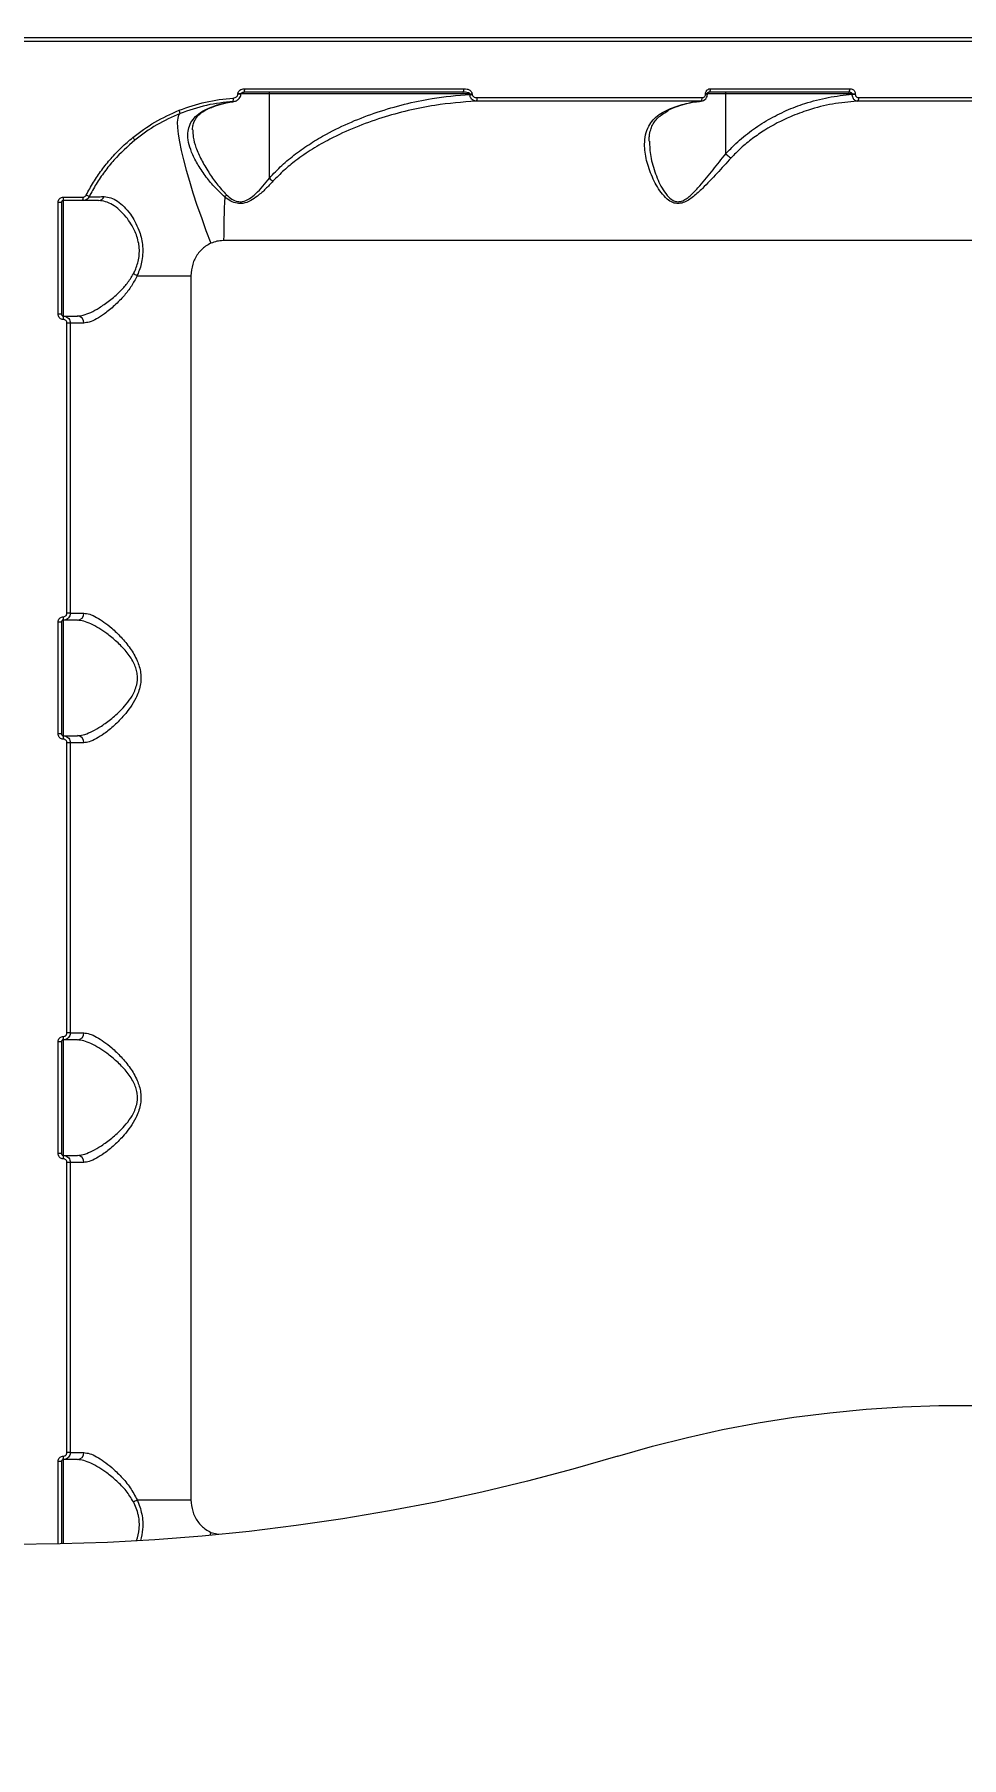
# Model space of a CAD drawing. Header units: millimetres. Extents: x 10665 to 29906, y -6125 to 7364.
# Drawn here: x 23935.1 to 24200, y -510.1 to -17.4 of the extents above; entities that cross this region are included whole.
import ezdxf

# ---------------------------------------------------------------- set-up
doc = ezdxf.new("R2010")
doc.units = ezdxf.units.MM
for name, color, linetype in [('DIKOM_ОБЪЕКТ', 7, 'Continuous'), ('DIKOM_РАЗМЕР_ЗОНА', 7, 'Continuous'), ('DIKOM_РАЗМЕР_ОБЪЕКТА', 7, 'Continuous')]:
    doc.layers.add(name, color=color, linetype=linetype)
doc.styles.add('style1', font='arial.ttf', dxfattribs={"width": 0.8})
doc.dimstyles.new('1-50', dxfattribs={"dimtxt": 300, "dimasz": 200, "dimexe": 100, "dimexo": 0, "dimgap": 100, "dimtad": 1, "dimdec": 0, "dimtxsty": 'style1', "dimcen": 0, "dimclrd": 7, "dimclre": 7, "dimadec": 1, "dimazin": 2, "dimtfac": 1, "dimtdec": 0, "dimtmove": 1, "dimatfit": 3, "dimfxl": 0, "dimlwd": 25, "dimlwe": 18, "dimarcsym": 0})

# ---------------------------------------------------------------- blocks, each defined once
blk = doc.blocks.new('*D16')
at = {"layer": 'Defpoints', "color": 0, "transparency": 16777216}
for p in [(12665, 4926.53), (12665, 1146.89), (26947.71, -1821.93)]:
    blk.add_point(p, dxfattribs=at)
at = {"layer": 'DIKOM_РАЗМЕР_ОБЪЕКТА', "color": 7, "lineweight": 18, "transparency": 16777216}
for p, q in [((12665, 1146.89), (12665, 5026.53)), ((26947.71, -1821.93), (26947.71, 5026.53))]:
    blk.add_line(p, q, dxfattribs=at)
at = {"layer": 'DIKOM_РАЗМЕР_ОБЪЕКТА', "color": 7, "lineweight": 25, "transparency": 16777216}
blk.add_line((26747.71, 4926.53), (12865, 4926.53), dxfattribs=at)
at = {"layer": 'DIKOM_РАЗМЕР_ОБЪЕКТА', "color": 7, "transparency": 16777216}
for points in [[(12865, 4959.86), (12865, 4893.19), (12665, 4926.53)], [(26747.71, 4959.86), (26747.71, 4893.19), (26947.71, 4926.53)]]:
    blk.add_solid(points, dxfattribs=at)
at = {"layer": 'DIKOM_РАЗМЕР_ОБЪЕКТА', "color": 0, "transparency": 16777216, "insert": (21497, 5179.8), "char_height": 300, "attachment_point": 5, "style": 'style1'}
blk.add_mtext('14300', dxfattribs=at)
blk = doc.blocks.new('*D15')
at = {"layer": 'Defpoints', "color": 0, "transparency": 16777216}
for p in [(20416.84, 4419.04), (19675.94, -4001.39), (28567.5, -4001.39)]:
    blk.add_point(p, dxfattribs=at)
at = {"layer": 'DIKOM_РАЗМЕР_ОБЪЕКТА', "color": 7, "lineweight": 18, "transparency": 16777216}
for p, q in [((20416.84, 4419.04), (28667.5, 4419.04)), ((19675.94, -4001.39), (28667.5, -4001.39))]:
    blk.add_line(p, q, dxfattribs=at)
at = {"layer": 'DIKOM_РАЗМЕР_ОБЪЕКТА', "color": 7, "lineweight": 25, "transparency": 16777216}
blk.add_line((28567.5, 4219.04), (28567.5, -3801.39), dxfattribs=at)
at = {"layer": 'DIKOM_РАЗМЕР_ОБЪЕКТА', "color": 7, "transparency": 16777216}
for points in [[(28534.17, 4219.04), (28600.83, 4219.04), (28567.5, 4419.04)], [(28534.17, -3801.39), (28600.83, -3801.39), (28567.5, -4001.39)]]:
    blk.add_solid(points, dxfattribs=at)
at = {"layer": 'DIKOM_РАЗМЕР_ОБЪЕКТА', "color": 0, "transparency": 16777216, "insert": (28247.96, -1553.33), "char_height": 300, "attachment_point": 5, "rotation": 90, "style": 'style1'}
blk.add_mtext('8400', dxfattribs=at)
blk = doc.blocks.new('*D14')
at = {"layer": 'Defpoints', "color": 0, "transparency": 16777216}
for p in [(28947.71, 6914.03), (10665, 1629.88), (28947.71, -1535.43)]:
    blk.add_point(p, dxfattribs=at)
at = {"layer": 'DIKOM_РАЗМЕР_ЗОНА', "color": 7, "lineweight": 18, "transparency": 16777216}
for p, q in [((10665, 1629.88), (10665, 7014.03)), ((28947.71, -1535.43), (28947.71, 7014.03))]:
    blk.add_line(p, q, dxfattribs=at)
at = {"layer": 'DIKOM_РАЗМЕР_ЗОНА', "color": 7, "lineweight": 25, "transparency": 16777216}
blk.add_line((10865, 6914.03), (28747.71, 6914.03), dxfattribs=at)
at = {"layer": 'DIKOM_РАЗМЕР_ЗОНА', "color": 7, "transparency": 16777216}
for points in [[(10865, 6947.36), (10865, 6880.69), (10665, 6914.03)], [(28747.71, 6947.36), (28747.71, 6880.69), (28947.71, 6914.03)]]:
    blk.add_solid(points, dxfattribs=at)
at = {"layer": 'DIKOM_РАЗМЕР_ЗОНА', "color": 0, "transparency": 16777216, "insert": (21431.5, 7167.3), "char_height": 300, "attachment_point": 5, "style": 'style1'}
blk.add_mtext('18300', dxfattribs=at)
blk = doc.blocks.new('*D13')
at = {"layer": 'Defpoints', "color": 0, "transparency": 16777216}
for p in [(20470.84, 6542.55), (29806, 6542.55), (19621.9, -6125)]:
    blk.add_point(p, dxfattribs=at)
at = {"layer": 'DIKOM_РАЗМЕР_ЗОНА', "color": 7, "lineweight": 18, "transparency": 16777216}
for p, q in [((20470.84, 6542.55), (29906, 6542.55)), ((19621.9, -6125), (29906, -6125))]:
    blk.add_line(p, q, dxfattribs=at)
at = {"layer": 'DIKOM_РАЗМЕР_ЗОНА', "color": 7, "lineweight": 25, "transparency": 16777216}
blk.add_line((29806, -5925), (29806, 6342.55), dxfattribs=at)
at = {"layer": 'DIKOM_РАЗМЕР_ЗОНА', "color": 7, "transparency": 16777216}
for points in [[(29772.67, 6342.55), (29839.33, 6342.55), (29806, 6542.55)], [(29772.67, -5925), (29839.33, -5925), (29806, -6125)]]:
    blk.add_solid(points, dxfattribs=at)
at = {"layer": 'DIKOM_РАЗМЕР_ЗОНА', "color": 0, "transparency": 16777216, "insert": (29552.83, 208.78), "char_height": 300, "attachment_point": 5, "rotation": 90, "style": 'style1'}
blk.add_mtext('12650', dxfattribs=at)

msp = doc.modelspace()

# ---------------------------------------------------------------- linework, layer by layer
at = {"layer": 'DIKOM_ОБЪЕКТ', "color": 7, "linetype": 'Continuous', "lineweight": 15}
for p, q in [((24346.28, -18.43), (23928.28, -18.43)), ((24347.28, -19.43), (23928.29, -19.43)), ((23993.19, -34.52), (23993.19, -34.43)), ((23994.03, -34.43), (23993.19, -34.43)), ((23994.03, -34.52), (23994.03, -34.43)), ((24002.2, -34.43), (23994.03, -34.43)), ((24057.49, -33.93), (23994.97, -33.93)), ((23995.13, -32.93), (24057.8, -32.93)), ((24002.2, -58.54), (24002.2, -34.43)), ((24059.49, -34.43), (24002.2, -34.43)), ((24059.49, -34.55), (24059.49, -34.43)), ((24059.49, -34.43), (24060.14, -34.43)), ((24060.14, -34.43), (24060.14, -34.55)), ((24126.89, -34.46), (24126.89, -34.43)), ((24127.41, -34.43), (24126.89, -34.43)), ((24127.41, -34.46), (24126.89, -34.46)), ((24127.41, -34.46), (24127.41, -34.43)), ((24132.64, -34.43), (24127.41, -34.43)), ((24167.6, -33.93), (24127.83, -33.93)), ((24128.31, -32.93), (24168.17, -32.93)), ((24132.64, -51.59), (24132.64, -34.43)), ((24168.79, -34.43), (24132.64, -34.43)), ((24168.79, -34.53), (24168.79, -34.43)), ((24168.79, -34.43), (24169.69, -34.43)), ((24169.69, -34.43), (24169.69, -34.53)), ((23985.43, -38.32), (23985.46, -38.31)), ((23994.03, -34.52), (23993.19, -34.52)), ((24059.49, -34.55), (24060.14, -34.55)), ((24125.48, -36.48), (24061.3, -36.48)), ((24061.6, -35.49), (24125.92, -35.49)), ((24125.19, -36.55), (24125.61, -36.52)), ((24168.79, -34.53), (24169.69, -34.53)), ((24235.95, -36.48), (24170.12, -36.48)), ((24170.66, -35.49), (24236.63, -35.49)), ((23943.32, -63.93), (23948.95, -63.93)), ((23941.82, -97.43), (23941.82, -65.43)), ((23942.78, -65.43), (23941.82, -65.43)), ((23942.78, -65.43), (23942.78, -97.43)), ((23948.9, -64.93), (23943.28, -64.93)), ((23943.28, -64.93), (23943.28, -97.93)), ((24309.28, -76.38), (23989.13, -76.38)), ((23964.38, -86.43), (23979.79, -86.43)), ((23979.79, -86.43), (23979.79, -436.43)), ((23942.78, -97.43), (23941.82, -97.43)), ((23943.28, -97.93), (23947.33, -97.93)), ((23944.32, -182.93), (23944.32, -99.93)), ((23945.28, -99.93), (23944.32, -99.93)), ((23949.14, -99.93), (23945.28, -99.93)), ((23945.28, -99.93), (23945.28, -182.93)), ((23941.82, -217.43), (23941.82, -185.43)), ((23942.78, -185.43), (23941.82, -185.43)), ((23942.78, -185.43), (23942.78, -217.43)), ((23947.33, -184.93), (23943.28, -184.93)), ((23943.28, -184.93), (23943.28, -217.93)), ((23945.28, -182.93), (23944.32, -182.93)), ((23945.28, -182.93), (23949.14, -182.93)), ((23942.78, -217.43), (23941.82, -217.43)), ((23943.28, -217.93), (23947.33, -217.93)), ((23944.32, -302.93), (23944.32, -219.93)), ((23945.28, -219.93), (23944.32, -219.93)), ((23949.14, -219.93), (23945.28, -219.93)), ((23945.28, -219.93), (23945.28, -302.93)), ((23941.82, -337.43), (23941.82, -305.43)), ((23942.78, -305.43), (23941.82, -305.43)), ((23942.78, -305.43), (23942.78, -337.43)), ((23947.33, -304.93), (23943.28, -304.93)), ((23943.28, -304.93), (23943.28, -337.93)), ((23945.28, -302.93), (23944.32, -302.93)), ((23945.28, -302.93), (23949.14, -302.93)), ((23942.78, -337.43), (23941.82, -337.43)), ((23943.28, -337.93), (23947.33, -337.93)), ((23944.32, -422.93), (23944.32, -339.93)), ((23945.28, -339.93), (23944.32, -339.93)), ((23949.14, -339.93), (23945.28, -339.93)), ((23945.28, -339.93), (23945.28, -422.93)), ((23945.28, -422.93), (23944.32, -422.93)), ((23945.28, -422.93), (23949.14, -422.93)), ((23942.78, -425.43), (23941.82, -425.43)), ((23941.82, -449.06), (23941.82, -425.43)), ((23942.78, -425.43), (23942.78, -449.04)), ((23947.33, -424.93), (23943.28, -424.93)), ((23943.28, -424.93), (23943.28, -449.03)), ((23964.38, -436.43), (23979.79, -436.43)), ((23985.49, -445.72), (23985.14, -446.62)), ((23985.49, -445.72), (23987.64, -446.25))]:
    msp.add_line(p, q, dxfattribs=at)
at = {"layer": 'DIKOM_ОБЪЕКТ', "color": 7, "linetype": 'Continuous', "lineweight": 15, "flags": 128}
for points in [[(24002.04, -33.93), (24002.07, -33.94), (24002.1, -33.96), (24002.13, -34.01), (24002.15, -34.07), (24002.17, -34.15), (24002.19, -34.23), (24002.2, -34.33), (24002.2, -34.43)], [(24057.49, -33.93), (24057.55, -33.91), (24057.6, -33.85), (24057.66, -33.76), (24057.7, -33.63), (24057.74, -33.48), (24057.77, -33.31), (24057.79, -33.12), (24057.8, -32.93)], [(24127.83, -33.93), (24127.92, -33.91), (24128.01, -33.85), (24128.09, -33.76), (24128.17, -33.63), (24128.23, -33.48), (24128.27, -33.31), (24128.3, -33.12), (24128.31, -32.93)], [(24132.48, -33.93), (24132.51, -33.94), (24132.54, -33.96), (24132.57, -34.01), (24132.59, -34.07), (24132.61, -34.15), (24132.62, -34.23), (24132.63, -34.33), (24132.64, -34.43)], [(24167.6, -33.93), (24167.71, -33.91), (24167.82, -33.85), (24167.91, -33.76), (24168, -33.63), (24168.07, -33.48), (24168.13, -33.31), (24168.16, -33.12), (24168.17, -32.93)], [(23985.11, -38.38), (23985.36, -38.35), (23985.43, -38.32)], [(24125.48, -36.48), (24125.57, -36.45), (24125.65, -36.39), (24125.72, -36.29), (24125.79, -36.17), (24125.84, -36.02), (24125.88, -35.85), (24125.91, -35.67), (24125.92, -35.49)], [(23976.67, -40.03), (23976.25, -40.51), (23975.99, -41.35), (23975.88, -42.54), (23975.93, -44.07), (23976.13, -45.94), (23976.48, -48.1), (23976.98, -50.56), (23977.63, -53.28), (23978.41, -56.23), (23979.32, -59.39), (23980.36, -62.72), (23981.51, -66.2), (23982.75, -69.78), (23984.08, -73.44), (23985.49, -77.14)], [(24101.84, -423.9), (24111.71, -421.08), (24121.69, -418.56), (24131.77, -416.34), (24141.92, -414.43), (24152.15, -412.82), (24162.44, -411.52), (24172.77, -410.52), (24183.13, -409.84), (24193.52, -409.47), (24203.92, -409.41)], [(24101.84, -423.9), (24088.98, -427.63), (24076.01, -431.06), (24062.94, -434.21), (24049.78, -437.05), (24036.55, -439.61), (24023.23, -441.86), (24009.86, -443.81), (23996.43, -445.47), (23982.96, -446.82), (23969.45, -447.87), (23955.92, -448.61), (23942.36, -449.05), (23928.8, -449.19)]]:
    msp.add_lwpolyline(points, dxfattribs=at)
at = {"layer": 'DIKOM_ОБЪЕКТ', "color": 7, "linetype": 'Continuous', "lineweight": 15}
for centre, radius, start, end in [((23993.46, -33.17), 1.69, 333.3434, 8.3045), ((23974.29, -40.19), 2.38, 3.7636, 27.0836), ((23989.95, -35.95), 1.97, 340.8724, 10.2009), ((24060.45, -35.69), 1.16, 316.8637, 10.0339), ((24169.74, -35.64), 0.928, 294.1044, 9.2889), ((23960.58, -49.28), 3.55, 27.4478, 42.8022), ((24008.18, -52.41), 8.56, 225.7102, 234.5961), ((23936.75, -64.18), 6.58, 353.4528, 2.1737), ((23944.06, -64.17), 4.89, 351.1731, 2.9216), ((23945.71, -72.05), 9.61, 58.8311, 64.5139), ((23953.33, -63.17), 1.76, 271.8304, 338.8638), ((24225.51, -76.25), 236.38, 177.0035, 180.0294), ((23985.02, -59.73), 6.09, 316.7379, 324.3479), ((23960.44, -92.77), 7.47, 58.1389, 67.1776), ((23936.75, -98.68), 6.58, 357.8263, 6.5472), ((23947.23, -99.83), 1.91, 357.2476, 86.9527), ((23936.74, -184.18), 6.58, 353.4534, 2.1731), ((23947.23, -183.02), 1.91, 273.0473, 2.7524), ((23936.75, -218.68), 6.58, 357.8263, 6.5472), ((23947.23, -219.83), 1.91, 357.2476, 86.9527), ((23936.74, -304.18), 6.58, 353.4534, 2.1731), ((23947.23, -303.02), 1.91, 273.0473, 2.7524), ((23936.75, -338.68), 6.58, 357.8251, 6.5484), ((23947.23, -339.83), 1.91, 357.2476, 86.9527), ((23947.23, -423.02), 1.91, 273.0473, 2.7524), ((23936.74, -424.18), 6.58, 353.4534, 2.1731), ((23960.43, -430.07), 7.48, 292.832, 301.8515)]:
    msp.add_arc(centre, radius, start, end, dxfattribs=at)
for points, knots in [([(23993.19, -34.43), (23993.2, -34.32), (23993.22, -34.06), (23993.42, -33.67), (23993.81, -33.29), (23994.4, -32.99), (23994.88, -32.95), (23995.13, -32.93)], [0, 0, 0, 0, 0.120541, 0.278331, 0.470572, 0.720816, 1, 1, 1, 1]), ([(23994.04, -34.49), (23994.04, -34.47), (23994.03, -34.44), (23994.03, -34.39), (23994.06, -34.32), (23994.14, -34.21), (23994.34, -34.06), (23994.63, -33.94), (23994.86, -33.94), (23994.97, -33.94)], [0, 0, 0, 0, 0.041358, 0.076005, 0.121151, 0.224811, 0.421788, 0.731743, 1, 1, 1, 1]), ([(24059.49, -34.43), (24059.49, -34.41), (24059.48, -34.37), (24059.44, -34.31), (24059.29, -34.19), (24058.64, -33.96), (24058, -33.94), (24057.49, -33.93)], [0, 0, 0, 0, 0.023936, 0.053466, 0.107093, 0.279431, 1, 1, 1, 1]), ([(24057.8, -32.93), (24058.1, -32.95), (24058.69, -32.99), (24059.41, -33.29), (24059.86, -33.68), (24060.09, -34.06), (24060.12, -34.3), (24060.14, -34.43)], [0, 0, 0, 0, 0.304754, 0.587659, 0.7665, 0.882901, 1, 1, 1, 1]), ([(24125.59, -36.47), (24125.61, -36.47), (24125.86, -36.49), (24126.36, -36.29), (24126.95, -35.84), (24127.35, -35.18), (24127.38, -34.69), (24127.4, -34.46)], [0, 0, 0, 0, 0.015524, 0.261277, 0.51392, 0.770989, 1, 1, 1, 1]), ([(24125.92, -35.49), (24126.03, -35.47), (24126.26, -35.45), (24126.57, -35.25), (24126.79, -34.96), (24126.88, -34.68), (24126.89, -34.51), (24126.89, -34.46)], [0, 0, 0, 0, 0.233647, 0.467302, 0.695573, 0.908684, 1, 1, 1, 1]), ([(24126.89, -34.43), (24126.89, -34.35), (24126.9, -34.1), (24127.04, -33.69), (24127.36, -33.27), (24127.8, -32.98), (24128.14, -32.94), (24128.31, -32.93)], [0, 0, 0, 0, 0.09312, 0.303874, 0.530208, 0.765178, 1, 1, 1, 1]), ([(24127.42, -34.43), (24127.42, -34.4), (24127.42, -34.33), (24127.45, -34.22), (24127.51, -34.1), (24127.6, -34), (24127.71, -33.93), (24127.79, -33.94), (24127.83, -33.94)], [0, 0, 0, 0, 0.067535, 0.185528, 0.32416, 0.501583, 0.745862, 1, 1, 1, 1]), ([(24168.79, -34.43), (24168.79, -34.4), (24168.78, -34.35), (24168.73, -34.25), (24168.59, -34.14), (24168.37, -34.03), (24168.05, -33.95), (24167.78, -33.93), (24167.62, -33.93), (24167.6, -33.93)], [0, 0, 0, 0, 0.055227, 0.109779, 0.243652, 0.417548, 0.651783, 0.951855, 1, 1, 1, 1]), ([(24168.17, -32.93), (24168.2, -32.93), (24168.4, -32.93), (24168.76, -33.01), (24169.17, -33.27), (24169.46, -33.6), (24169.65, -33.99), (24169.68, -34.28), (24169.69, -34.43)], [0, 0, 0, 0, 0.039241, 0.287243, 0.4952, 0.670996, 0.835332, 1, 1, 1, 1]), ([(23963.18, -46.87), (23965.22, -45.34), (23969.34, -42.24), (23974.04, -40.16), (23976.41, -39.1)], [0, 0, 0, 0, 0.494175, 1, 1, 1, 1]), ([(23976.41, -39.1), (23978.9, -38.23), (23983.93, -36.45), (23989.22, -35.88), (23991.89, -35.6)], [0, 0, 0, 0, 0.493842, 1, 1, 1, 1]), ([(23991.81, -36.59), (23989.26, -36.86), (23984.09, -37.41), (23979.16, -39.15), (23976.67, -40.03)], [0, 0, 0, 0, 0.493846, 1, 1, 1, 1]), ([(23989.46, -63.9), (23988.41, -62.92), (23986.31, -60.98), (23983.75, -57.68), (23981.53, -54.37), (23979.92, -51.17), (23979.01, -48.25), (23978.81, -45.75), (23979.26, -43.57), (23980.27, -41.7), (23981.91, -40.07), (23983.65, -39), (23984.82, -38.5), (23985.11, -38.38)], [0, 0, 0, 0, 0.10368, 0.207544, 0.320574, 0.433542, 0.533812, 0.634001, 0.718488, 0.80291, 0.887957, 0.972927, 1, 1, 1, 1]), ([(23980.27, -44.68), (23980.27, -44.51), (23980.24, -43.87), (23980.46, -42.9), (23980.92, -41.79), (23981.61, -40.83), (23982.53, -39.95), (23983.69, -39.16), (23984.69, -38.62), (23985.33, -38.38), (23985.46, -38.33)], [0, 0, 0, 0, 0.061912, 0.230502, 0.406035, 0.553236, 0.692145, 0.839918, 0.966861, 1, 1, 1, 1]), ([(23985.11, -38.38), (23986.09, -38.01), (23988.28, -37.18), (23990.55, -36.8), (23991.81, -36.59)], [0, 0, 0, 0, 0.445112, 1, 1, 1, 1]), ([(23985.45, -38.38), (23985.67, -38.29), (23986.78, -37.82), (23988.83, -37.21), (23990.79, -36.76), (23991.85, -36.65), (23991.97, -36.64)], [0, 0, 0, 0, 0.101125, 0.522004, 0.944154, 1, 1, 1, 1]), ([(23991.89, -35.6), (23992.06, -35.57), (23992.38, -35.52), (23992.79, -35.29), (23993.05, -35.01), (23993.17, -34.74), (23993.18, -34.58), (23993.19, -34.52)], [0, 0, 0, 0, 0.273446, 0.539282, 0.73864, 0.898911, 1, 1, 1, 1]), ([(23991.96, -36.57), (23992, -36.57), (23992.35, -36.55), (23992.93, -36.31), (23993.57, -35.81), (23993.92, -35.2), (23994.07, -34.74), (23994.03, -34.52), (23994.03, -34.52)], [0, 0, 0, 0, 0.037456, 0.332089, 0.575131, 0.792418, 0.996421, 1, 1, 1, 1]), ([(24002.2, -58.54), (24003.37, -57.28), (24005.71, -54.77), (24009.72, -51.5), (24013.98, -48.52), (24019.28, -45.41), (24025.62, -42.35), (24033.08, -39.52), (24040.79, -37.3), (24049.61, -35.43), (24055.89, -34.87), (24059.49, -34.55)], [0, 0, 0, 0, 0.079268, 0.158593, 0.24059, 0.322608, 0.447233, 0.571894, 0.699862, 0.827838, 1, 1, 1, 1]), ([(24061.3, -36.48), (24057.36, -36.79), (24050.84, -37.3), (24041.85, -39.12), (24034.25, -41.19), (24026.76, -43.89), (24020.15, -46.93), (24014.46, -50.15), (24010.08, -53.15), (24006.29, -56.22), (24004.25, -58.33), (24003.22, -59.39)], [0, 0, 0, 0, 0.186752, 0.30973, 0.432702, 0.558512, 0.684284, 0.77401, 0.864308, 0.931893, 1, 1, 1, 1]), ([(24061.3, -36.48), (24061.07, -36.45), (24060.61, -36.38), (24060.05, -35.97), (24059.71, -35.48), (24059.53, -35.01), (24059.5, -34.71), (24059.49, -34.55)], [0, 0, 0, 0, 0.270459, 0.533533, 0.718157, 0.855284, 1, 1, 1, 1]), ([(24060.14, -34.55), (24060.15, -34.63), (24060.16, -34.79), (24060.31, -35.02), (24060.59, -35.26), (24061.04, -35.45), (24061.41, -35.47), (24061.6, -35.49)], [0, 0, 0, 0, 0.120608, 0.24065, 0.416865, 0.694977, 1, 1, 1, 1]), ([(24134.14, -52.77), (24132.81, -54.23), (24130.16, -57.14), (24126.6, -60.91), (24123.87, -63.45), (24122.02, -64.81), (24120.53, -65.58), (24118.98, -65.88), (24117.37, -65.54), (24115.71, -64.42), (24114.12, -62.66), (24112.75, -60.48), (24111.24, -57.37), (24109.85, -53.43), (24109.32, -49.35), (24109.66, -46.1), (24110.48, -43.76), (24111.82, -41.83), (24113.44, -40.34), (24114.84, -39.59), (24115.48, -39.24)], [0, 0, 0, 0, 0.092468, 0.184899, 0.239044, 0.266944, 0.294688, 0.32109, 0.347552, 0.383071, 0.430777, 0.478885, 0.526948, 0.627677, 0.728242, 0.791196, 0.854063, 0.905396, 0.956677, 1, 1, 1, 1]), ([(24110.77, -47.96), (24110.78, -47.45), (24110.8, -46.3), (24111.15, -44.74), (24111.67, -43.3), (24112.43, -42.11), (24113.5, -41), (24114.73, -40.05), (24115.72, -39.53), (24116.16, -39.3)], [0, 0, 0, 0, 0.133246, 0.305596, 0.447635, 0.593802, 0.743248, 0.887245, 1, 1, 1, 1]), ([(24115.48, -39.24), (24115.76, -39.11), (24117.47, -38.32), (24120.78, -37.13), (24123.89, -36.7), (24125.48, -36.48)], [0, 0, 0, 0, 0.084988, 0.533468, 1, 1, 1, 1]), ([(24115.48, -39.24), (24115.5, -39.24), (24115.66, -39.27), (24115.86, -39.28), (24115.99, -39.18), (24116.01, -39.16)], [0, 0, 0, 0, 0.103643, 0.836678, 1, 1, 1, 1]), ([(24116.02, -39.18), (24116.05, -39.16), (24116.96, -38.67), (24118.81, -37.96), (24121.57, -37.11), (24123.71, -36.65), (24124.93, -36.57), (24125.19, -36.55)], [0, 0, 0, 0, 0.01144, 0.310364, 0.611977, 0.915821, 1, 1, 1, 1]), ([(24132.64, -51.59), (24133.59, -50.58), (24135.88, -48.15), (24139.96, -44.84), (24144.8, -41.69), (24149.92, -39.11), (24155.64, -36.94), (24161.94, -35.27), (24166.51, -34.78), (24168.79, -34.53)], [0, 0, 0, 0, 0.099979, 0.239903, 0.380322, 0.520384, 0.660144, 0.830068, 1, 1, 1, 1]), ([(24170.12, -36.48), (24167.81, -36.71), (24163.15, -37.16), (24156.79, -38.78), (24150.26, -41.19), (24144.88, -43.98), (24140.26, -47.16), (24137.01, -49.81), (24135.08, -51.81), (24134.14, -52.77)], [0, 0, 0, 0, 0.173875, 0.350141, 0.488061, 0.692277, 0.797117, 0.90194, 1, 1, 1, 1]), ([(24170.12, -36.48), (24170.09, -36.48), (24169.92, -36.47), (24169.62, -36.35), (24169.27, -36.02), (24169.02, -35.59), (24168.84, -35.09), (24168.81, -34.72), (24168.79, -34.53)], [0, 0, 0, 0, 0.039148, 0.268333, 0.466387, 0.643615, 0.819929, 1, 1, 1, 1]), ([(24169.69, -34.53), (24169.7, -34.62), (24169.71, -34.81), (24169.84, -35.06), (24170.02, -35.27), (24170.28, -35.43), (24170.51, -35.48), (24170.64, -35.49), (24170.66, -35.49)], [0, 0, 0, 0, 0.167354, 0.334488, 0.509163, 0.713068, 0.957717, 1, 1, 1, 1]), ([(23976.67, -40.03), (23974.4, -41.04), (23969.8, -43.08), (23965.77, -46.11), (23963.73, -47.64)], [0, 0, 0, 0, 0.494155, 1, 1, 1, 1]), ([(23949.84, -63.38), (23950.51, -62.14), (23951.85, -59.65), (23954.24, -56.15), (23956.91, -52.83), (23959.88, -49.69), (23962.08, -47.81), (23963.18, -46.87)], [0, 0, 0, 0, 0.197685, 0.395388, 0.593089, 0.796545, 1, 1, 1, 1]), ([(23963.73, -47.64), (23961.67, -49.48), (23958.54, -52.27), (23955.05, -56.65), (23952.66, -60.14), (23951.33, -62.61), (23950.68, -63.83)], [0, 0, 0, 0, 0.395168, 0.598673, 0.80218, 1, 1, 1, 1]), ([(23980.31, -44.68), (23980.32, -45.38), (23980.35, -46.99), (23981.19, -49.86), (23982.66, -53.23), (23984.73, -56.71), (23987.06, -60.17), (23989, -62.24), (23989.97, -63.27)], [0, 0, 0, 0, 0.124824, 0.28875, 0.475015, 0.661384, 0.830849, 1, 1, 1, 1]), ([(24110.83, -47.93), (24110.9, -49.38), (24111.03, -52.42), (24112.23, -56.41), (24113.51, -59.65), (24114.7, -61.93), (24116.09, -63.78), (24117.56, -64.99), (24119.02, -65.36), (24120.38, -65.04), (24121.64, -64.28), (24122.47, -63.58), (24123.72, -62.43), (24125.85, -60.1), (24129.05, -56.16), (24131.44, -53.11), (24132.64, -51.59)], [0, 0, 0, 0, 0.128954, 0.272153, 0.339266, 0.406421, 0.473, 0.520165, 0.554162, 0.588078, 0.622442, 0.657029, 0.662686, 0.737902, 0.868919, 1, 1, 1, 1]), ([(24132.64, -51.59), (24132.64, -51.59), (24132.64, -51.59), (24132.64, -51.59), (24132.64, -51.59), (24132.64, -51.59)], [0, 0, 0, 0, 0.430702, 0.783086, 1, 1, 1, 1]), ([(24134.14, -52.77), (24134.09, -52.74), (24133.94, -52.65), (24133.6, -52.43), (24133.12, -52.05), (24132.8, -51.74), (24132.64, -51.59)], [0, 0, 0, 0, 0.107451, 0.349442, 0.67472, 1, 1, 1, 1]), ([(23989.97, -63.27), (23990.45, -63.71), (23991.37, -64.52), (23992.97, -65.26), (23994.69, -65.28), (23995.84, -64.8), (23997.08, -64.03), (23998.51, -62.84), (24000.38, -60.86), (24001.59, -59.31), (24002.2, -58.54)], [0, 0, 0, 0, 0.129801, 0.245126, 0.338465, 0.455787, 0.477234, 0.617723, 0.808688, 1, 1, 1, 1]), ([(23941.82, -65.43), (23941.83, -65.32), (23941.84, -65.04), (23942.02, -64.62), (23942.36, -64.23), (23942.82, -63.98), (23943.15, -63.94), (23943.32, -63.93)], [0, 0, 0, 0, 0.140594, 0.355073, 0.569849, 0.78488, 1, 1, 1, 1]), ([(23950.68, -63.83), (23950.65, -63.88), (23950.52, -64.13), (23950.17, -64.51), (23949.57, -64.86), (23949.12, -64.9), (23948.9, -64.93)], [0, 0, 0, 0, 0.080633, 0.387072, 0.693562, 1, 1, 1, 1]), ([(23948.95, -63.93), (23949.06, -63.91), (23949.29, -63.89), (23949.59, -63.72), (23949.76, -63.53), (23949.83, -63.4), (23949.84, -63.38)], [0, 0, 0, 0, 0.306738, 0.613297, 0.919534, 1, 1, 1, 1]), ([(23950.68, -63.83), (23950.78, -63.83), (23950.97, -63.82), (23952.38, -63.82), (23953.86, -63.81), (23954.72, -63.8), (23954.97, -63.8)], [0, 0, 0, 0, 0.336235, 0.682237, 0.908789, 1, 1, 1, 1]), ([(23954.97, -63.8), (23955.6, -63.86), (23956.84, -63.99), (23958.76, -65), (23960.67, -66.58), (23962.36, -68.58), (23963.8, -70.87), (23964.84, -73.09), (23965.55, -75.32), (23965.97, -77.48), (23966.06, -79.75), (23965.77, -82.6), (23965.08, -84.83), (23964.47, -86.21), (23964.38, -86.43)], [0, 0, 0, 0, 0.110101, 0.220217, 0.329288, 0.438311, 0.524964, 0.611516, 0.675342, 0.739096, 0.803995, 0.868889, 0.979732, 1, 1, 1, 1]), ([(24003.22, -59.39), (24002.53, -60.13), (24001.16, -61.61), (23999.05, -63.51), (23996.91, -65.02), (23994.88, -65.82), (23992.86, -65.79), (23991.07, -65.11), (23990.01, -64.31), (23989.46, -63.9)], [0, 0, 0, 0, 0.184782, 0.369252, 0.509086, 0.652215, 0.750862, 0.870212, 1, 1, 1, 1]), ([(23943.28, -64.93), (23943.23, -64.93), (23943.12, -64.94), (23942.97, -65.03), (23942.85, -65.16), (23942.79, -65.3), (23942.79, -65.39), (23942.78, -65.43)], [0, 0, 0, 0, 0.215499, 0.430642, 0.64536, 0.859605, 1, 1, 1, 1]), ([(23953.39, -64.93), (23952.54, -64.93), (23950.8, -64.93), (23949.22, -64.93), (23949.01, -64.93), (23948.9, -64.93)], [0, 0, 0, 0, 0.317516, 0.653916, 1, 1, 1, 1]), ([(23963.33, -85.89), (23963.43, -85.69), (23964.06, -84.43), (23964.76, -82.45), (23965.08, -79.95), (23965.03, -78.54), (23964.85, -77.11), (23964.53, -75.67), (23963.76, -73.6), (23962.66, -71.53), (23961.15, -69.42), (23959.36, -67.54), (23957.38, -66.07), (23955.36, -65.11), (23954.05, -64.99), (23953.39, -64.93)], [0, 0, 0, 0, 0.020101, 0.128725, 0.185272, 0.244007, 0.254864, 0.316796, 0.380592, 0.466419, 0.554632, 0.663825, 0.776166, 0.886557, 1, 1, 1, 1]), ([(23985.49, -77.14), (23984.97, -77.4), (23983.52, -78.15), (23981.59, -80.16), (23980.08, -83.11), (23979.88, -85.31), (23979.79, -86.43)], [0, 0, 0, 0, 0.152963, 0.428369, 0.711436, 1, 1, 1, 1]), ([(23989.13, -76.38), (23989.07, -76.38), (23988.43, -76.38), (23987.18, -76.51), (23986.06, -76.92), (23985.49, -77.14)], [0, 0, 0, 0, 0.04681, 0.514275, 1, 1, 1, 1]), ([(23947.33, -97.93), (23947.87, -97.88), (23949.03, -97.77), (23951.14, -96.94), (23953.66, -95.57), (23956.52, -93.59), (23959.25, -91.21), (23961.64, -88.67), (23962.76, -86.82), (23963.33, -85.89)], [0, 0, 0, 0, 0.122709, 0.262462, 0.406017, 0.574926, 0.748263, 0.872369, 1, 1, 1, 1]), ([(23964.38, -86.43), (23963.86, -87.43), (23962.81, -89.48), (23960.56, -92.32), (23957.93, -95.03), (23955.22, -97.25), (23952.78, -98.82), (23950.77, -99.75), (23949.66, -99.87), (23949.14, -99.93)], [0, 0, 0, 0, 0.1261, 0.256727, 0.424335, 0.596863, 0.735299, 0.877569, 1, 1, 1, 1]), ([(23943.32, -98.93), (23943.21, -98.92), (23942.93, -98.9), (23942.51, -98.72), (23942.13, -98.38), (23941.87, -97.93), (23941.84, -97.59), (23941.82, -97.43)], [0, 0, 0, 0, 0.141849, 0.356725, 0.571326, 0.785723, 1, 1, 1, 1]), ([(23942.78, -97.43), (23942.79, -97.48), (23942.8, -97.59), (23942.89, -97.74), (23943.01, -97.86), (23943.15, -97.92), (23943.25, -97.92), (23943.28, -97.93)], [0, 0, 0, 0, 0.213884, 0.428185, 0.642777, 0.857897, 1, 1, 1, 1]), ([(23943.28, -97.93), (23943.43, -97.94), (23943.8, -97.96), (23944.37, -98.2), (23944.87, -98.65), (23945.22, -99.25), (23945.26, -99.7), (23945.28, -99.93)], [0, 0, 0, 0, 0.141716, 0.356396, 0.570957, 0.785459, 1, 1, 1, 1]), ([(23944.32, -99.93), (23944.31, -99.81), (23944.29, -99.59), (23944.12, -99.29), (23943.86, -99.06), (23943.58, -98.94), (23943.4, -98.93), (23943.32, -98.93)], [0, 0, 0, 0, 0.214245, 0.428584, 0.643186, 0.858079, 1, 1, 1, 1]), ([(23941.82, -185.43), (23941.83, -185.32), (23941.84, -185.04), (23942.02, -184.62), (23942.36, -184.23), (23942.82, -183.98), (23943.15, -183.94), (23943.32, -183.93)], [0, 0, 0, 0, 0.140594, 0.355073, 0.569849, 0.78488, 1, 1, 1, 1]), ([(23943.28, -184.93), (23943.23, -184.93), (23943.12, -184.94), (23942.97, -185.03), (23942.85, -185.16), (23942.79, -185.3), (23942.79, -185.39), (23942.78, -185.43)], [0, 0, 0, 0, 0.215499, 0.430642, 0.64536, 0.859605, 1, 1, 1, 1]), ([(23945.28, -182.93), (23945.27, -183.07), (23945.25, -183.44), (23945.01, -184.01), (23944.56, -184.51), (23943.96, -184.86), (23943.51, -184.9), (23943.28, -184.93)], [0, 0, 0, 0, 0.140713, 0.355442, 0.570292, 0.785155, 1, 1, 1, 1]), ([(23943.32, -183.93), (23943.44, -183.91), (23943.66, -183.89), (23943.96, -183.72), (23944.19, -183.47), (23944.31, -183.18), (23944.32, -183), (23944.32, -182.93)], [0, 0, 0, 0, 0.215137, 0.430172, 0.645019, 0.859489, 1, 1, 1, 1]), ([(23947.33, -217.93), (23947.86, -217.88), (23949, -217.78), (23951.08, -216.97), (23953.59, -215.62), (23956.43, -213.65), (23959.11, -211.36), (23961.32, -208.98), (23962.77, -206.99), (23963.76, -205.08), (23964.41, -203.15), (23964.56, -201.42), (23964.37, -199.79), (23964.04, -198.51), (23963.09, -196.32), (23961.26, -193.72), (23958.58, -190.99), (23955.89, -188.81), (23953.39, -187.13), (23951.18, -185.94), (23949.1, -185.1), (23947.93, -184.98), (23947.33, -184.93)], [0, 0, 0, 0, 0.050714, 0.109914, 0.170725, 0.242652, 0.316474, 0.36375, 0.411989, 0.440047, 0.468859, 0.5101, 0.521087, 0.546819, 0.573409, 0.636934, 0.704611, 0.77415, 0.830252, 0.887331, 0.94288, 1, 1, 1, 1]), ([(23949.14, -182.93), (23949.69, -182.99), (23950.8, -183.11), (23952.77, -184.03), (23954.9, -185.39), (23957.27, -187.26), (23959.84, -189.72), (23962.41, -192.8), (23964.46, -196.22), (23965.4, -199.33), (23965.53, -201.77), (23965.32, -203.64), (23964.8, -205.49), (23963.88, -207.59), (23962.5, -209.85), (23960.41, -212.49), (23957.85, -215.1), (23955.15, -217.3), (23952.72, -218.85), (23950.73, -219.76), (23949.64, -219.87), (23949.14, -219.93)], [0, 0, 0, 0, 0.054582, 0.111032, 0.165947, 0.222013, 0.289072, 0.357961, 0.422673, 0.477403, 0.504749, 0.5331, 0.562353, 0.592382, 0.639888, 0.688585, 0.759283, 0.83206, 0.890159, 0.949867, 1, 1, 1, 1]), ([(23943.32, -218.93), (23943.21, -218.92), (23942.93, -218.9), (23942.51, -218.72), (23942.13, -218.38), (23941.87, -217.93), (23941.84, -217.59), (23941.82, -217.43)], [0, 0, 0, 0, 0.14185, 0.356729, 0.571365, 0.785721, 1, 1, 1, 1]), ([(23942.78, -217.43), (23942.79, -217.48), (23942.8, -217.59), (23942.89, -217.74), (23943.01, -217.86), (23943.15, -217.92), (23943.25, -217.92), (23943.28, -217.93)], [0, 0, 0, 0, 0.213884, 0.428185, 0.642777, 0.857897, 1, 1, 1, 1]), ([(23943.28, -217.93), (23943.43, -217.94), (23943.8, -217.96), (23944.37, -218.2), (23944.87, -218.65), (23945.22, -219.25), (23945.26, -219.7), (23945.28, -219.93)], [0, 0, 0, 0, 0.141716, 0.356396, 0.570957, 0.785459, 1, 1, 1, 1]), ([(23944.32, -219.93), (23944.31, -219.81), (23944.29, -219.59), (23944.12, -219.29), (23943.86, -219.06), (23943.58, -218.94), (23943.4, -218.93), (23943.32, -218.93)], [0, 0, 0, 0, 0.214245, 0.428584, 0.643186, 0.858079, 1, 1, 1, 1]), ([(23941.82, -305.43), (23941.83, -305.32), (23941.84, -305.04), (23942.02, -304.62), (23942.36, -304.23), (23942.82, -303.98), (23943.15, -303.94), (23943.32, -303.93)], [0, 0, 0, 0, 0.140594, 0.355073, 0.569849, 0.78488, 1, 1, 1, 1]), ([(23943.28, -304.93), (23943.23, -304.93), (23943.12, -304.94), (23942.97, -305.03), (23942.85, -305.16), (23942.79, -305.3), (23942.79, -305.39), (23942.78, -305.43)], [0, 0, 0, 0, 0.215499, 0.430642, 0.64536, 0.859605, 1, 1, 1, 1]), ([(23945.28, -302.93), (23945.27, -303.07), (23945.25, -303.44), (23945.01, -304.01), (23944.56, -304.51), (23943.96, -304.86), (23943.51, -304.9), (23943.28, -304.93)], [0, 0, 0, 0, 0.140713, 0.355442, 0.570292, 0.785155, 1, 1, 1, 1]), ([(23943.32, -303.93), (23943.44, -303.91), (23943.66, -303.89), (23943.96, -303.72), (23944.19, -303.47), (23944.31, -303.18), (23944.32, -303), (23944.32, -302.93)], [0, 0, 0, 0, 0.215137, 0.430172, 0.645019, 0.859489, 1, 1, 1, 1]), ([(23947.33, -337.93), (23947.86, -337.88), (23949, -337.78), (23951.08, -336.97), (23953.59, -335.62), (23956.43, -333.65), (23959.11, -331.36), (23961.32, -328.98), (23962.77, -326.99), (23963.76, -325.08), (23964.41, -323.15), (23964.56, -321.42), (23964.37, -319.79), (23964.04, -318.51), (23963.09, -316.32), (23961.26, -313.72), (23958.58, -310.99), (23955.89, -308.81), (23953.39, -307.13), (23951.18, -305.94), (23949.1, -305.1), (23947.93, -304.98), (23947.33, -304.93)], [0, 0, 0, 0, 0.050714, 0.109914, 0.170725, 0.242652, 0.316474, 0.36375, 0.411988, 0.440047, 0.468859, 0.5101, 0.521087, 0.546819, 0.573409, 0.636934, 0.704612, 0.77415, 0.830252, 0.887331, 0.94288, 1, 1, 1, 1]), ([(23949.14, -302.93), (23949.69, -302.99), (23950.8, -303.11), (23952.77, -304.03), (23954.9, -305.39), (23957.27, -307.26), (23959.84, -309.72), (23962.41, -312.8), (23964.46, -316.22), (23965.4, -319.33), (23965.53, -321.77), (23965.32, -323.64), (23964.8, -325.49), (23963.88, -327.59), (23962.5, -329.85), (23960.41, -332.49), (23957.85, -335.1), (23955.15, -337.3), (23952.72, -338.85), (23950.73, -339.76), (23949.64, -339.87), (23949.14, -339.93)], [0, 0, 0, 0, 0.054582, 0.111032, 0.165947, 0.222013, 0.289072, 0.357961, 0.422673, 0.477403, 0.504749, 0.5331, 0.562353, 0.592382, 0.639888, 0.688585, 0.759283, 0.83206, 0.890159, 0.949867, 1, 1, 1, 1]), ([(23943.32, -338.93), (23943.21, -338.92), (23942.93, -338.9), (23942.51, -338.72), (23942.13, -338.38), (23941.87, -337.93), (23941.84, -337.59), (23941.82, -337.43)], [0, 0, 0, 0, 0.14185, 0.356729, 0.571365, 0.785721, 1, 1, 1, 1]), ([(23942.78, -337.43), (23942.79, -337.48), (23942.8, -337.59), (23942.89, -337.74), (23943.01, -337.86), (23943.15, -337.92), (23943.25, -337.92), (23943.28, -337.93)], [0, 0, 0, 0, 0.213884, 0.428185, 0.642777, 0.857897, 1, 1, 1, 1]), ([(23943.28, -337.93), (23943.43, -337.94), (23943.8, -337.96), (23944.37, -338.2), (23944.87, -338.65), (23945.22, -339.25), (23945.26, -339.7), (23945.28, -339.93)], [0, 0, 0, 0, 0.141716, 0.356396, 0.570957, 0.785459, 1, 1, 1, 1]), ([(23944.32, -339.93), (23944.31, -339.81), (23944.29, -339.59), (23944.12, -339.29), (23943.86, -339.06), (23943.58, -338.94), (23943.4, -338.93), (23943.32, -338.93)], [0, 0, 0, 0, 0.214245, 0.428584, 0.643186, 0.858079, 1, 1, 1, 1]), ([(23945.28, -422.93), (23945.27, -423.07), (23945.25, -423.44), (23945.01, -424.01), (23944.56, -424.51), (23943.96, -424.86), (23943.51, -424.9), (23943.28, -424.93)], [0, 0, 0, 0, 0.140713, 0.355442, 0.570292, 0.785155, 1, 1, 1, 1]), ([(23943.32, -423.93), (23943.44, -423.91), (23943.66, -423.89), (23943.96, -423.72), (23944.19, -423.47), (23944.31, -423.18), (23944.32, -423), (23944.32, -422.93)], [0, 0, 0, 0, 0.215137, 0.430172, 0.645019, 0.859489, 1, 1, 1, 1]), ([(23949.14, -422.93), (23949.7, -422.99), (23950.81, -423.12), (23952.79, -424.04), (23954.91, -425.39), (23957.29, -427.28), (23959.85, -429.74), (23962.45, -432.77), (23963.75, -435.23), (23964.38, -436.43)], [0, 0, 0, 0, 0.131658, 0.26349, 0.39514, 0.526876, 0.688297, 0.849536, 1, 1, 1, 1]), ([(23941.82, -425.43), (23941.83, -425.32), (23941.84, -425.04), (23942.02, -424.62), (23942.36, -424.23), (23942.82, -423.98), (23943.15, -423.94), (23943.32, -423.93)], [0, 0, 0, 0, 0.140594, 0.355073, 0.569849, 0.78488, 1, 1, 1, 1]), ([(23943.28, -424.93), (23943.23, -424.93), (23943.12, -424.94), (23942.97, -425.03), (23942.85, -425.16), (23942.79, -425.3), (23942.79, -425.39), (23942.78, -425.43)], [0, 0, 0, 0, 0.215463, 0.43067, 0.645377, 0.859612, 1, 1, 1, 1]), ([(23963.33, -436.97), (23962.67, -435.9), (23961.28, -433.67), (23958.56, -431), (23955.9, -428.81), (23953.39, -427.13), (23951.18, -425.93), (23949.1, -425.1), (23947.93, -424.98), (23947.33, -424.93)], [0, 0, 0, 0, 0.146375, 0.305498, 0.468991, 0.600895, 0.735097, 0.865702, 1, 1, 1, 1]), ([(23964.17, -448.09), (23964.18, -448.08), (23964.63, -447.08), (23964.99, -445.26), (23965.07, -442.84), (23964.9, -441.49), (23964.6, -440.14), (23964.19, -438.75), (23963.62, -437.57), (23963.33, -436.97)], [0, 0, 0, 0, 0.004515, 0.313089, 0.470049, 0.632672, 0.656074, 0.825674, 1, 1, 1, 1]), ([(23964.38, -436.43), (23964.65, -437.08), (23965.19, -438.38), (23965.76, -440.48), (23966.04, -442.65), (23966.03, -445.26), (23965.6, -446.99), (23965.33, -448.04)], [0, 0, 0, 0, 0.178457, 0.356705, 0.536682, 0.716625, 1, 1, 1, 1]), ([(23979.79, -436.43), (23979.88, -437.54), (23980.08, -439.74), (23981.59, -442.69), (23983.52, -444.7), (23984.97, -445.45), (23985.49, -445.72)], [0, 0, 0, 0, 0.288564, 0.571631, 0.847037, 1, 1, 1, 1])]:
    msp.add_open_spline(points, degree=3, knots=knots, dxfattribs=at)

# ---------------------------------------------------------------- dimensions: what is measured, and where the dimension line sits
at = {"layer": 'DIKOM_РАЗМЕР_ЗОНА'}
dim = msp.add_linear_dim(base=(28947.71, 6914.03), p1=(10665, 1629.88), p2=(28947.71, -1535.43), text='18300', dimstyle='1-50', override={"dimscale": 1, "dimtix": 0, "dimtofl": 1, "dimtmove": 1, "dimatfit": 3}, dxfattribs=at)
dim.commit()
dim.dimension.update_dxf_attribs({"geometry": '*D14', "text_midpoint": (21431.5, 6914.03), "dimtype": 160})
dim = msp.add_linear_dim(base=(29806, 6542.55), p1=(19621.9, -6125), p2=(20470.84, 6542.55), angle=90, text='12650', dimstyle='1-50', dxfattribs=at)
dim.commit()
dim.dimension.update_dxf_attribs({"geometry": '*D13', "text_midpoint": (29806, 208.78), "dimtype": 160})
at = {"layer": 'DIKOM_РАЗМЕР_ОБЪЕКТА'}
dim = msp.add_linear_dim(base=(12665, 4926.53), p1=(26947.71, -1821.93), p2=(12665, 1146.89), angle=180, text='14300', dimstyle='1-50', override={"dimscale": 1, "dimtix": 0, "dimtofl": 1, "dimtmove": 1, "dimatfit": 3}, dxfattribs=at)
dim.commit()
dim.dimension.update_dxf_attribs({"geometry": '*D16', "text_midpoint": (21497, 4926.53), "dimtype": 160})
dim = msp.add_linear_dim(base=(28567.5, -4001.39), p1=(20416.84, 4419.04), p2=(19675.94, -4001.39), angle=90, text='8400', dimstyle='1-50', dxfattribs=at)
dim.commit()
dim.dimension.update_dxf_attribs({"geometry": '*D15', "text_midpoint": (28501.13, -1553.33), "dimtype": 160})

doc.saveas('drawing.dxf')
